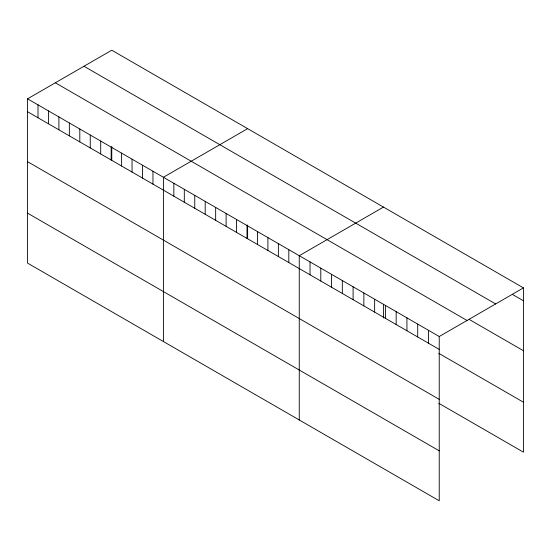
<?xml version="1.0" encoding="UTF-8"?>
<svg xmlns="http://www.w3.org/2000/svg" width="551" height="551" viewBox="0 0 551 551"><rect width="100%" height="100%" fill="white"/><g stroke="black" fill="none" stroke-linecap="round" stroke-linejoin="round"><path stroke-width="0.83" d="M27.55 98.836L439.237 336.516L439.237 500.79L27.55 263.102L27.55 98.836L111.763 50.21L523.45 287.897L523.45 452.164L438.748 403.263M247.619 128.652L163.406 177.27L163.406 341.537M383.475 207.086L299.262 255.705L299.262 419.972M439.237 336.516L523.45 287.897M512.685 294.571L523.45 300.791M83.972 66.258L495.659 303.945M469.617 319.663L523.45 350.746M55.341 82.788L467.028 320.475M27.55 111.722L439.237 349.41M438.748 353.308L523.45 402.209M27.55 161.677L439.237 399.365M27.55 213.147L439.237 450.835M428.471 330.304L428.471 343.19M417.699 324.084L417.699 336.978M406.934 317.872L406.934 330.758M396.169 311.652L396.169 324.546M385.404 305.433L385.404 318.326M383.475 304.242L383.475 317.968M374.632 299.221L374.632 312.107M363.867 293.001L363.867 305.895M353.101 286.789L353.101 299.675M342.329 280.569L342.329 293.463M331.564 274.357L331.564 287.243M320.799 268.137L320.799 281.031M310.034 261.925L310.034 274.811M288.814 249.672L288.814 262.558M278.365 243.638L278.365 256.525M267.91 237.605L267.91 250.491M257.462 231.572L257.462 244.458M247.619 224.946L247.619 238.673M247.013 225.538L247.013 238.425M236.558 219.505L236.558 232.391M226.11 213.471L226.11 226.358M215.661 207.438L215.661 220.324M205.206 201.404L205.206 214.291M194.758 195.371L194.758 208.257M184.31 189.337L184.31 202.224M173.854 183.304L173.854 196.19M152.958 171.237L152.958 184.124M142.502 165.204L142.502 178.09M132.054 159.17L132.054 172.057M121.606 153.137L121.606 166.023M111.763 146.511L111.763 160.238M111.157 147.103L111.157 159.99M100.702 141.07L100.702 153.956M90.254 135.036L90.254 147.923M79.805 129.003L79.805 141.889M69.35 122.969L69.35 135.856M58.902 116.936L58.902 129.822M48.454 110.903L48.454 123.789M37.998 104.869L37.998 117.756"/></g></svg>
